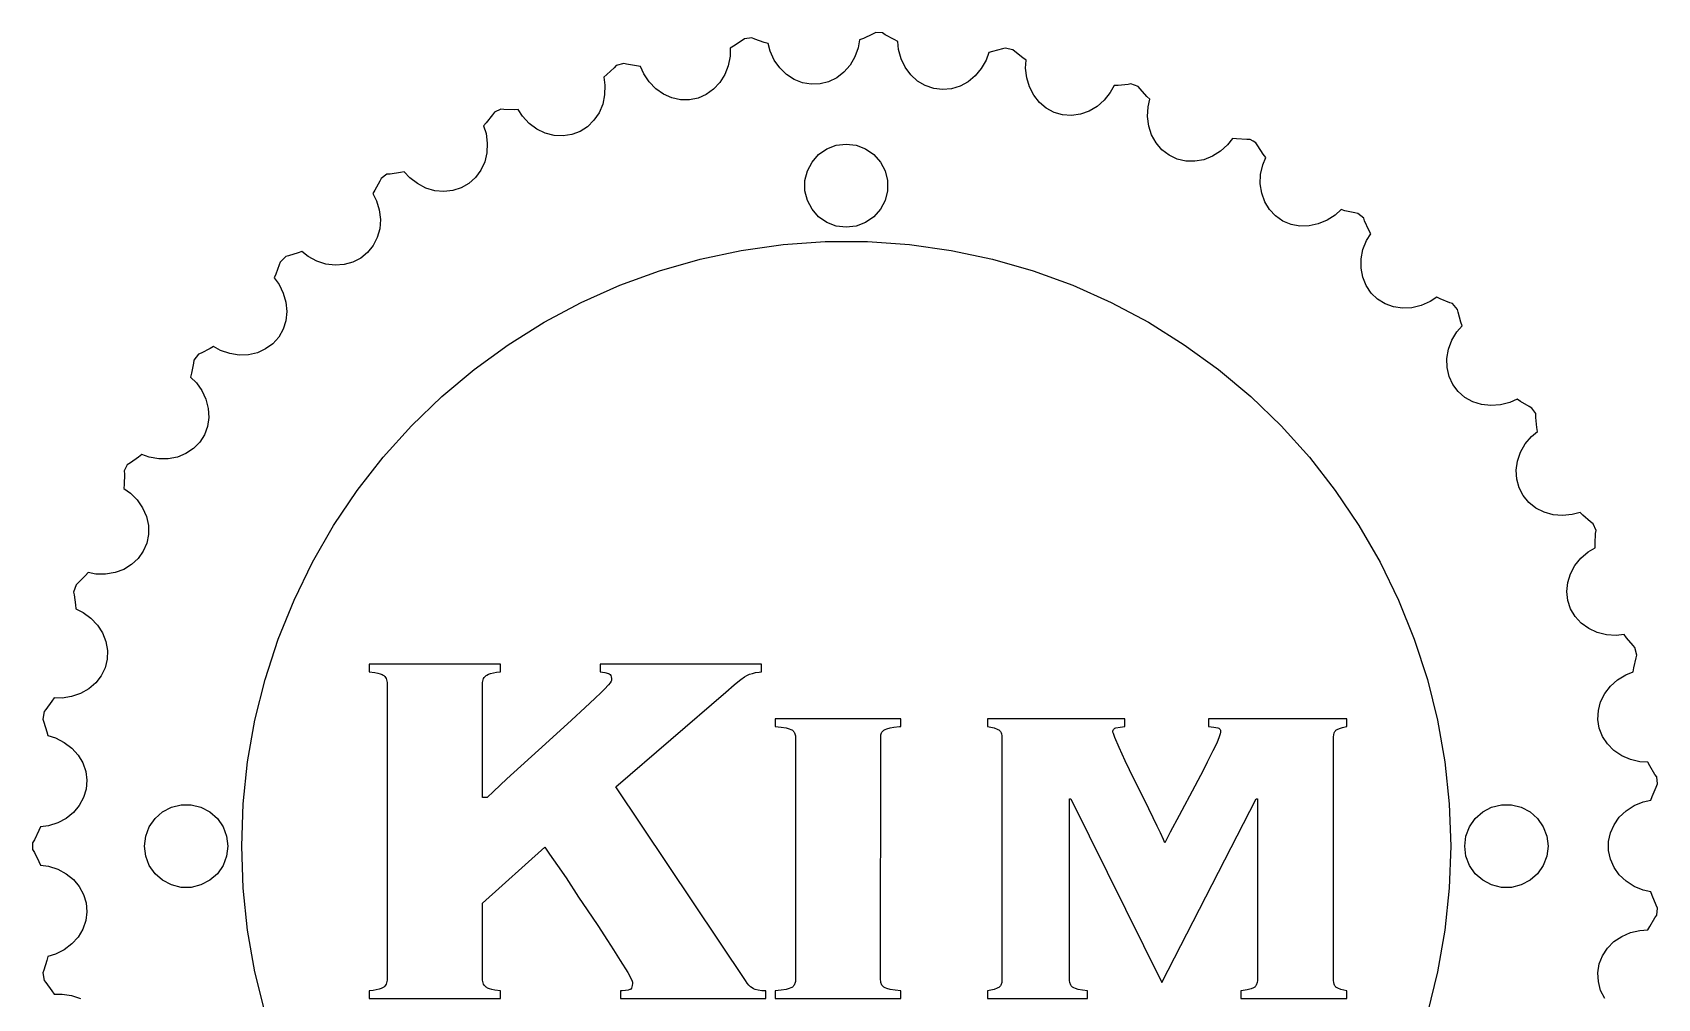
# Model space of a CAD drawing. Header units: metres. Extents: x 0 to 40, y 0 to 40.1.
# Drawn here: x 0 to 40, y 16.28 to 40.05 of the extents above; entities that cross this region are included whole.
import ezdxf

# ---------------------------------------------------------------- set-up
doc = ezdxf.new("R2010")
doc.units = ezdxf.units.M

msp = doc.modelspace()

# ---------------------------------------------------------------- linework, layer by layer
for p, q in [((20.6812, 40.0088), (20.4541, 39.9062)), ((20.7607, 40.0517), (20.6812, 40.0088)), ((20.9264, 40.0401), (20.7607, 40.0517)), ((20.9942, 39.9962), (20.9264, 40.0401)), ((17.1744, 39.6675), (17.1717, 39.4693)), ((17.2607, 39.7164), (17.1744, 39.6675)), ((17.4684, 39.8541), (17.2607, 39.7164)), ((17.5256, 39.898), (17.4684, 39.8541)), ((17.7072, 39.9236), (17.5256, 39.898)), ((17.7794, 39.8919), (17.7072, 39.9236)), ((18.014, 39.8079), (17.7794, 39.8919)), ((18.1095, 39.7811), (18.014, 39.8079)), ((18.1596, 39.5893), (18.1095, 39.7811)), ((20.3266, 39.6766), (20.2449, 39.4527)), ((20.361, 39.8718), (20.3266, 39.6766)), ((20.4541, 39.9062), (20.361, 39.8718)), ((21.2123, 39.8757), (20.9942, 39.9962)), ((21.3023, 39.8339), (21.2123, 39.8757)), ((21.3209, 39.6366), (21.3023, 39.8339)), ((21.3843, 39.4068), (21.3209, 39.6366)), ((23.8771, 39.6462), (23.6365, 39.5813)), ((23.9446, 39.6695), (23.8771, 39.6462)), ((24.1334, 39.6294), (23.9446, 39.6695)), ((24.1841, 39.5835), (24.1334, 39.6294)), ((14.3695, 39.2365), (14.3221, 39.1861)), ((14.5569, 39.2903), (14.3695, 39.2365)), ((14.623, 39.2732), (14.5569, 39.2903)), ((14.868, 39.228), (14.623, 39.2732)), ((14.9666, 39.2168), (14.868, 39.228)), ((15.0468, 39.0355), (14.9666, 39.2168)), ((17.127, 39.2352), (17.0425, 39.0164)), ((17.1717, 39.4693), (17.127, 39.2352)), ((18.259, 39.3726), (18.1596, 39.5893)), ((18.3934, 39.1804), (18.259, 39.3726)), ((20.1264, 39.2503), (19.9754, 39.0768)), ((20.2449, 39.4527), (20.1264, 39.2503)), ((21.4861, 39.1955), (21.3843, 39.4068)), ((23.4739, 39.3751), (23.3573, 39.1672)), ((23.5392, 39.5623), (23.4739, 39.3751)), ((23.6365, 39.5813), (23.5392, 39.5623)), ((24.38, 39.4296), (24.1841, 39.5835)), ((24.4621, 39.3739), (24.38, 39.4296)), ((24.4489, 39.1761), (24.4621, 39.3739)), ((14.1392, 39.0169), (14.0618, 38.9547)), ((14.0618, 38.9547), (14.091, 38.7587)), ((14.3221, 39.1861), (14.1392, 39.0169)), ((15.1797, 38.8376), (15.0468, 39.0355)), ((15.3431, 38.6695), (15.1797, 38.8376)), ((16.9213, 38.821), (16.7677, 38.6558)), ((17.0425, 39.0164), (16.9213, 38.821)), ((18.5579, 39.0197), (18.3934, 39.1804)), ((18.7465, 38.8961), (18.5579, 39.0197)), ((18.9525, 38.8143), (18.7465, 38.8961)), ((19.1684, 38.777), (18.9525, 38.8143)), ((19.5986, 38.8403), (19.3864, 38.7858)), ((19.7973, 38.9385), (19.5986, 38.8403)), ((19.9754, 39.0768), (19.7973, 38.9385)), ((21.6227, 39.0104), (21.4861, 39.1955)), ((21.7891, 38.8582), (21.6227, 39.0104)), ((21.9792, 38.7444), (21.7891, 38.8582)), ((23.031, 38.8394), (22.833, 38.7314)), ((23.2079, 38.9864), (23.031, 38.8394)), ((23.3573, 39.1672), (23.2079, 38.9864)), ((24.4746, 38.9391), (24.4489, 39.1761)), ((24.5412, 38.7142), (24.4746, 38.9391)), ((14.0844, 38.5204), (14.0361, 38.2909)), ((14.091, 38.7587), (14.0844, 38.5204)), ((15.5313, 38.5372), (15.3431, 38.6695)), ((15.7373, 38.4455), (15.5313, 38.5372)), ((15.9538, 38.3977), (15.7373, 38.4455)), ((16.3866, 38.4393), (16.1728, 38.3956)), ((16.5873, 38.5271), (16.3866, 38.4393)), ((16.7677, 38.6558), (16.5873, 38.5271)), ((19.3864, 38.7858), (19.1684, 38.777)), ((22.1864, 38.673), (21.9792, 38.7444)), ((22.4029, 38.6467), (22.1864, 38.673)), ((22.6211, 38.6664), (22.4029, 38.6467)), ((22.833, 38.7314), (22.6211, 38.6664)), ((24.6463, 38.5096), (24.5412, 38.7142)), ((24.7861, 38.3327), (24.6463, 38.5096)), ((26.532, 38.5727), (26.3836, 38.3861)), ((26.6265, 38.7469), (26.532, 38.5727)), ((26.7256, 38.7501), (26.6265, 38.7469)), ((26.9735, 38.7755), (26.7256, 38.7501)), ((27.0421, 38.7874), (26.9735, 38.7755)), ((27.2199, 38.7227), (27.0421, 38.7874)), ((27.2665, 38.6644), (27.2199, 38.7227)), ((27.4352, 38.481), (27.2665, 38.6644)), ((27.5073, 38.4129), (27.4352, 38.481)), ((27.4624, 38.2198), (27.5073, 38.4129)), ((11.3237, 38.022), (11.1702, 37.8256)), ((11.3707, 38.0917), (11.3237, 38.022)), ((11.5312, 38.1632), (11.3707, 38.0917)), ((11.6067, 38.1563), (11.5312, 38.1632)), ((11.8558, 38.1509), (11.6067, 38.1563)), ((11.9549, 38.1557), (11.8558, 38.1509)), ((12.0631, 37.9896), (11.9549, 38.1557)), ((13.9478, 38.0785), (13.8227, 37.8909)), ((14.0361, 38.2909), (13.9478, 38.0785)), ((16.1728, 38.3956), (15.9538, 38.3977)), ((24.9556, 38.1898), (24.7861, 38.3327)), ((25.1486, 38.0862), (24.9556, 38.1898)), ((25.3581, 38.0255), (25.1486, 38.0862)), ((25.5766, 38.0099), (25.3581, 38.0255)), ((25.7962, 38.0401), (25.5766, 38.0099)), ((26.0089, 38.1149), (25.7962, 38.0401)), ((26.2071, 38.2317), (26.0089, 38.1149)), ((26.3836, 38.3861), (26.2071, 38.2317)), ((27.4498, 37.9818), (27.4624, 38.2198)), ((11.1702, 37.8256), (11.1039, 37.7519)), ((11.1039, 37.7519), (11.1641, 37.563)), ((12.226, 37.8156), (12.0631, 37.9896)), ((12.4144, 37.6759), (12.226, 37.8156)), ((12.6213, 37.5754), (12.4144, 37.6759)), ((13.4812, 37.616), (13.2772, 37.5386)), ((13.6652, 37.7348), (13.4812, 37.616)), ((13.8227, 37.8909), (13.6652, 37.7348)), ((27.4795, 37.7491), (27.4498, 37.9818)), ((27.5504, 37.5303), (27.4795, 37.7491)), ((11.1641, 37.563), (11.1958, 37.3268)), ((11.1958, 37.3268), (11.185, 37.0925)), ((12.8394, 37.518), (12.6213, 37.5754)), ((13.0607, 37.5056), (12.8394, 37.518)), ((13.2772, 37.5386), (13.0607, 37.5056)), ((19.5566, 37.1905), (19.7876, 37.2782)), ((19.7876, 37.2782), (20.0329, 37.3079)), ((20.0329, 37.3079), (20.2782, 37.2782)), ((20.2782, 37.2782), (20.5093, 37.1905)), ((27.66, 37.3333), (27.5504, 37.5303)), ((27.8044, 37.1651), (27.66, 37.3333)), ((29.4218, 37.2901), (29.2454, 37.1297)), ((29.543, 37.4469), (29.4218, 37.2901)), ((29.6414, 37.4342), (29.543, 37.4469)), ((29.8902, 37.4195), (29.6414, 37.4342)), ((29.9771, 37.4204), (29.8902, 37.4195)), ((30.0494, 37.382), (29.9771, 37.4204)), ((30.1188, 37.3386), (30.0494, 37.382)), ((30.1615, 37.2628), (30.1188, 37.3386)), ((30.2986, 37.0547), (30.1615, 37.2628)), ((11.1319, 36.8687), (11.0385, 36.6634)), ((11.185, 37.0925), (11.1319, 36.8687)), ((19.0745, 36.6464), (19.1894, 36.8652)), ((19.1894, 36.8652), (19.3532, 37.0502)), ((19.3532, 37.0502), (19.5566, 37.1905)), ((20.5093, 37.1905), (20.7126, 37.0502)), ((20.7126, 37.0502), (20.8765, 36.8652)), ((20.8765, 36.8652), (20.9913, 36.6464)), ((27.9783, 37.0318), (27.8044, 37.1651)), ((28.1753, 36.9383), (27.9783, 37.0318)), ((28.3885, 36.8879), (28.1753, 36.9383)), ((28.6101, 36.8824), (28.3885, 36.8879)), ((28.8321, 36.9222), (28.6101, 36.8824)), ((29.0465, 37.0056), (28.8321, 36.9222)), ((29.2454, 37.1297), (29.0465, 37.0056)), ((30.2836, 36.7925), (30.3588, 36.9759)), ((30.3588, 36.9759), (30.2986, 37.0547)), ((8.58253, 36.4607), (8.5508, 36.3919)), ((8.72473, 36.564), (8.58253, 36.4607)), ((8.80862, 36.5699), (8.72473, 36.564)), ((9.05539, 36.6046), (8.80862, 36.5699)), ((9.15242, 36.6252), (9.05539, 36.6046)), ((9.28586, 36.4786), (9.15242, 36.6252)), ((9.47459, 36.333), (9.28586, 36.4786)), ((10.9081, 36.4842), (10.7455, 36.3373)), ((11.0385, 36.6634), (10.9081, 36.4842)), ((19.0154, 36.4065), (19.0745, 36.6464)), ((19.0154, 36.1594), (19.0154, 36.4065)), ((20.9913, 36.6464), (21.0505, 36.4065)), ((21.0505, 36.4065), (21.0505, 36.1594)), ((30.2249, 36.3252), (30.233, 36.5596)), ((30.233, 36.5596), (30.2836, 36.7925)), ((8.43086, 36.1735), (8.37718, 36.0901)), ((8.37718, 36.0901), (8.4669, 35.9133)), ((8.5508, 36.3919), (8.43086, 36.1735)), ((9.68291, 36.2253), (9.47459, 36.333)), ((9.90327, 36.1594), (9.68291, 36.2253)), ((10.1277, 36.1376), (9.90327, 36.1594)), ((10.3482, 36.1609), (10.1277, 36.1376)), ((10.5566, 36.2283), (10.3482, 36.1609)), ((10.7455, 36.3373), (10.5566, 36.2283)), ((19.0745, 35.9195), (19.0154, 36.1594)), ((21.0505, 36.1594), (20.9913, 35.9195)), ((30.2598, 36.0979), (30.2249, 36.3252)), ((30.3364, 35.8858), (30.2598, 36.0979)), ((8.4669, 35.9133), (8.53615, 35.6852)), ((8.53615, 35.6852), (8.563, 35.4523)), ((19.1894, 35.7007), (19.0745, 35.9195)), ((19.3532, 35.5157), (19.1894, 35.7007)), ((20.8765, 35.7007), (20.7126, 35.5157)), ((20.9913, 35.9195), (20.8765, 35.7007)), ((30.4519, 35.6966), (30.3364, 35.8858)), ((30.6022, 35.5371), (30.4519, 35.6966)), ((32.2133, 35.6959), (32.0685, 35.5605)), ((32.3083, 35.6675), (32.2133, 35.6959)), ((32.5515, 35.6131), (32.3083, 35.6675)), ((32.6253, 35.6019), (32.5515, 35.6131)), ((8.54649, 35.2229), (8.48721, 35.0053)), ((8.563, 35.4523), (8.54649, 35.2229)), ((19.5566, 35.3754), (19.3532, 35.5157)), ((19.7876, 35.2877), (19.5566, 35.3754)), ((20.0329, 35.2579), (19.7876, 35.2877)), ((20.2782, 35.2877), (20.0329, 35.2579)), ((20.5093, 35.3754), (20.2782, 35.2877)), ((20.7126, 35.5157), (20.5093, 35.3754)), ((30.7817, 35.4132), (30.6022, 35.5371)), ((30.9841, 35.3293), (30.7817, 35.4132)), ((31.2019, 35.2884), (30.9841, 35.3293)), ((31.4274, 35.292), (31.2019, 35.2884)), ((31.6523, 35.3399), (31.4274, 35.292)), ((31.8687, 35.4306), (31.6523, 35.3399)), ((32.0685, 35.5605), (31.8687, 35.4306)), ((32.7702, 35.4803), (32.6253, 35.6019)), ((32.7942, 35.415), (32.7702, 35.4803)), ((32.8962, 35.1876), (32.7942, 35.415)), ((8.38731, 34.8074), (8.2504, 34.6364)), ((8.48721, 35.0053), (8.38731, 34.8074)), ((17.4488, 34.6881), (18.4774, 34.8327)), ((18.4774, 34.8327), (19.5136, 34.9051)), ((19.5136, 34.9051), (20.5523, 34.9051)), ((20.5523, 34.9051), (21.5885, 34.8327)), ((21.5885, 34.8327), (22.617, 34.6881)), ((32.7519, 34.7094), (32.8393, 34.9312)), ((32.8393, 34.9312), (32.943, 35.1001)), ((32.943, 35.1001), (32.8962, 35.1876)), ((6.0936, 34.404), (6.07532, 34.3382)), ((6.23383, 34.5394), (6.0936, 34.404)), ((6.30127, 34.5553), (6.23383, 34.5394)), ((6.53926, 34.6291), (6.30127, 34.5553)), ((6.63173, 34.665), (6.53926, 34.6291)), ((6.78696, 34.5417), (6.63173, 34.665)), ((6.9966, 34.4282), (6.78696, 34.5417)), ((7.2195, 34.3553), (6.9966, 34.4282)), ((8.08142, 34.4984), (7.88647, 34.3985)), ((8.2504, 34.6364), (8.08142, 34.4984)), ((15.4344, 34.1859), (16.4328, 34.4722)), ((16.4328, 34.4722), (17.4488, 34.6881)), ((22.617, 34.6881), (23.633, 34.4722)), ((23.633, 34.4722), (24.6315, 34.1859)), ((32.7044, 34.2493), (32.7064, 34.4793)), ((32.7064, 34.4793), (32.7519, 34.7094)), ((5.99199, 34.1034), (5.95236, 34.0125)), ((5.95236, 34.0125), (6.06927, 33.8524)), ((6.07532, 34.3382), (5.99199, 34.1034)), ((7.44759, 34.3256), (7.2195, 34.3553)), ((7.67262, 34.3402), (7.44759, 34.3256)), ((7.88647, 34.3985), (7.67262, 34.3402)), ((14.4583, 33.8306), (15.4344, 34.1859)), ((24.6315, 34.1859), (25.6075, 33.8306)), ((32.746, 34.0277), (32.7044, 34.2493)), ((32.8296, 33.8224), (32.746, 34.0277)), ((6.06927, 33.8524), (6.17422, 33.6383)), ((6.17422, 33.6383), (6.2381, 33.4127)), ((13.5094, 33.4081), (14.4583, 33.8306)), ((25.6075, 33.8306), (26.5564, 33.4081)), ((32.9523, 33.6409), (32.8296, 33.8224)), ((33.1097, 33.4898), (32.9523, 33.6409)), ((6.2381, 33.4127), (6.25861, 33.1836)), ((12.5923, 32.9205), (13.5094, 33.4081)), ((26.5564, 33.4081), (27.4736, 32.9205)), ((33.296, 33.3745), (33.1097, 33.4898)), ((33.5044, 33.2992), (33.296, 33.3745)), ((33.7276, 33.2666), (33.5044, 33.2992)), ((33.9573, 33.2778), (33.7276, 33.2666)), ((34.1853, 33.3326), (33.9573, 33.2778)), ((34.4034, 33.4288), (34.1853, 33.3326)), ((34.5681, 33.5392), (34.4034, 33.4288)), ((34.6573, 33.4959), (34.5681, 33.5392)), ((34.8886, 33.4032), (34.6573, 33.4959)), ((34.9537, 33.3823), (34.8886, 33.4032)), ((35.0829, 33.2388), (34.9537, 33.3823)), ((35.0964, 33.1687), (35.0829, 33.2388)), ((6.235, 32.9593), (6.16814, 32.748)), ((6.25861, 33.1836), (6.235, 32.9593)), ((11.7114, 32.3701), (12.5923, 32.9205)), ((27.4736, 32.9205), (28.3544, 32.3701)), ((35.0633, 32.684), (35.1927, 32.8341)), ((35.1606, 32.9279), (35.0964, 33.1687)), ((35.1927, 32.8341), (35.1606, 32.9279)), ((6.06042, 32.5572), (5.91576, 32.3939)), ((6.16814, 32.748), (6.06042, 32.5572)), ((34.8596, 32.2593), (34.9415, 32.479)), ((34.9415, 32.479), (35.0633, 32.684)), ((4.08293, 32.1369), (3.97, 31.9924)), ((4.14955, 32.1645), (4.08293, 32.1369)), ((4.37262, 32.2755), (4.14955, 32.1645)), ((4.45813, 32.3258), (4.37262, 32.2755)), ((4.63112, 32.229), (4.45813, 32.3258)), ((4.85625, 32.1507), (4.63112, 32.229)), ((5.08795, 32.1144), (4.85625, 32.1507)), ((5.31786, 32.1217), (5.08795, 32.1144)), ((5.53764, 32.1722), (5.31786, 32.1217)), ((5.73938, 32.264), (5.53764, 32.1722)), ((5.91576, 32.3939), (5.73938, 32.264)), ((10.8711, 31.7595), (11.7114, 32.3701)), ((28.3544, 32.3701), (29.1947, 31.7595)), ((34.8208, 32.0326), (34.8596, 32.2593)), ((34.8263, 31.8071), (34.8208, 32.0326)), ((3.91675, 31.6689), (3.89224, 31.5727)), ((3.96133, 31.914), (3.91675, 31.6689)), ((3.97, 31.9924), (3.96133, 31.914)), ((10.0754, 31.0919), (10.8711, 31.7595)), ((29.1947, 31.7595), (29.9904, 31.0919)), ((34.8759, 31.5911), (34.8263, 31.8071)), ((3.89224, 31.5727), (4.03331, 31.4335)), ((4.03331, 31.4335), (4.17123, 31.2391)), ((4.17123, 31.2391), (4.27048, 31.0266)), ((34.9679, 31.3923), (34.8759, 31.5911)), ((35.099, 31.2179), (34.9679, 31.3923)), ((35.2643, 31.0742), (35.099, 31.2179)), ((4.27048, 31.0266), (4.32747, 30.8037)), ((4.32747, 30.8037), (4.34015, 30.5786)), ((9.32826, 30.3703), (10.0754, 31.0919)), ((29.9904, 31.0919), (30.7376, 30.3703)), ((35.458, 30.9664), (35.2643, 31.0742)), ((35.673, 30.8984), (35.458, 30.9664)), ((35.9016, 30.8727), (35.673, 30.8984)), ((36.1355, 30.8901), (35.9016, 30.8727)), ((36.3662, 30.9501), (36.1355, 30.8901)), ((36.5464, 31.0327), (36.3662, 30.9501)), ((36.6276, 30.9757), (36.5464, 31.0327)), ((36.841, 30.847), (36.6276, 30.9757)), ((36.9129, 30.8103), (36.841, 30.847)), ((37.0058, 30.6726), (36.9129, 30.8103)), ((4.34015, 30.5786), (4.30804, 30.3593)), ((37.0085, 30.5823), (37.0058, 30.6726)), ((37.0332, 30.3343), (37.0085, 30.5823)), ((4.23233, 30.1537), (4.11574, 29.9693)), ((4.30804, 30.3593), (4.23233, 30.1537)), ((8.63324, 29.5984), (9.32826, 30.3703)), ((30.7376, 30.3703), (31.4326, 29.5984)), ((36.7449, 29.9264), (36.898, 30.1091)), ((36.898, 30.1091), (37.0499, 30.2365)), ((37.0499, 30.2365), (37.0332, 30.3343)), ((2.61157, 29.6049), (2.40919, 29.4595)), ((2.6879, 29.6682), (2.61157, 29.6049)), ((2.87418, 29.6005), (2.6879, 29.6682)), ((3.56924, 29.6047), (3.34348, 29.5606)), ((3.77809, 29.6898), (3.56924, 29.6047)), ((3.96246, 29.8128), (3.77809, 29.6898)), ((4.11574, 29.9693), (3.96246, 29.8128)), ((36.5542, 29.505), (36.6289, 29.7226)), ((36.6289, 29.7226), (36.7449, 29.9264)), ((2.33231, 29.412), (2.25949, 29.2627)), ((2.25949, 29.2627), (2.2636, 29.1821)), ((2.40919, 29.4595), (2.33231, 29.412)), ((3.10896, 29.5592), (2.87418, 29.6005)), ((3.34348, 29.5606), (3.10896, 29.5592)), ((7.99374, 28.7799), (8.63324, 29.5984)), ((31.4326, 29.5984), (32.0721, 28.7799)), ((36.5234, 29.2816), (36.5542, 29.505)), ((36.5378, 29.0604), (36.5234, 29.2816)), ((2.25891, 28.933), (2.25014, 28.8342)), ((2.25014, 28.8342), (2.41173, 28.7193)), ((2.2636, 29.1821), (2.25891, 28.933)), ((36.5967, 28.8495), (36.5378, 29.0604)), ((36.6981, 28.6563), (36.5967, 28.8495)), ((2.41173, 28.7193), (2.57906, 28.5495)), ((2.57906, 28.5495), (2.71109, 28.3557)), ((7.41292, 27.9188), (7.99374, 28.7799)), ((32.0721, 28.7799), (32.653, 27.9188)), ((36.8382, 28.4879), (36.6981, 28.6563)), ((37.0121, 28.3505), (36.8382, 28.4879)), ((2.71109, 28.3557), (2.8031, 28.1449)), ((2.8031, 28.1449), (2.85172, 27.9247)), ((37.2135, 28.2489), (37.0121, 28.3505)), ((37.4349, 28.1868), (37.2135, 28.2489)), ((37.6686, 28.1665), (37.4349, 28.1868)), ((37.9059, 28.1887), (37.6686, 28.1665)), ((38.097, 28.2413), (37.9059, 28.1887)), ((38.168, 28.172), (38.097, 28.2413)), ((38.358, 28.0108), (38.168, 28.172)), ((38.4216, 27.9641), (38.358, 28.0108)), ((2.85522, 27.7031), (2.81346, 27.488)), ((2.85172, 27.9247), (2.85522, 27.7031)), ((6.89357, 27.0193), (7.41292, 27.9188)), ((32.653, 27.9188), (33.1723, 27.0193)), ((38.4903, 27.794), (38.4216, 27.9641)), ((38.4655, 27.4739), (38.4809, 27.7226)), ((38.4809, 27.7226), (38.4903, 27.794)), ((2.72795, 27.2873), (2.60178, 27.1082)), ((2.81346, 27.488), (2.72795, 27.2873)), ((38.1155, 27.1175), (38.296, 27.2733)), ((38.296, 27.2733), (38.4663, 27.3747)), ((38.4663, 27.3747), (38.4655, 27.4739)), ((2.24702, 26.8398), (2.03125, 26.7601)), ((2.43951, 26.9572), (2.24702, 26.8398)), ((2.60178, 27.1082), (2.43951, 26.9572)), ((6.43823, 26.0857), (6.89357, 27.0193)), ((33.1723, 27.0193), (33.6276, 26.0857)), ((37.8596, 26.7322), (37.9683, 26.9349)), ((37.9683, 26.9349), (38.1155, 27.1175)), ((1.07133, 26.4636), (1.01169, 26.28)), ((1.12529, 26.5104), (1.07133, 26.4636)), ((1.30173, 26.6863), (1.12529, 26.5104)), ((1.3669, 26.7611), (1.30173, 26.6863)), ((1.56163, 26.7241), (1.3669, 26.7611)), ((1.8, 26.7211), (1.56163, 26.7241)), ((2.03125, 26.7601), (1.8, 26.7211)), ((37.7721, 26.296), (37.7935, 26.5166)), ((37.7935, 26.5166), (37.8596, 26.7322)), ((1.01169, 26.28), (1.02608, 26.2132)), ((1.02608, 26.2132), (1.06142, 25.9666)), ((6.04913, 25.1226), (6.43823, 26.0857)), ((33.6276, 26.0857), (34.0167, 25.1226)), ((37.7965, 26.0783), (37.7721, 26.296)), ((37.8655, 25.8713), (37.7965, 26.0783)), ((1.06142, 25.9666), (1.0686, 25.8676)), ((1.0686, 25.8676), (1.24652, 25.7802)), ((1.24652, 25.7802), (1.43892, 25.6395)), ((1.43892, 25.6395), (1.60034, 25.4693)), ((37.9769, 25.6827), (37.8655, 25.8713)), ((38.1265, 25.5191), (37.9769, 25.6827)), ((1.60034, 25.4693), (1.72496, 25.276)), ((1.72496, 25.276), (1.80829, 25.0665)), ((38.3089, 25.3865), (38.1265, 25.5191)), ((38.5176, 25.2897), (38.3089, 25.3865)), ((38.7449, 25.2322), (38.5176, 25.2897)), ((38.9828, 25.2161), (38.7449, 25.2322)), ((39.1798, 25.2373), (38.9828, 25.2161)), ((39.2388, 25.1575), (39.1798, 25.2373)), ((1.80829, 25.0665), (1.84729, 24.8483)), ((1.84729, 24.8483), (1.84056, 24.6293)), ((5.72816, 24.1348), (6.04913, 25.1226)), ((34.0167, 25.1226), (34.3377, 24.1348)), ((39.4005, 24.9679), (39.2388, 25.1575)), ((39.4483, 24.9192), (39.4005, 24.9679)), ((39.4955, 24.7301), (39.4483, 24.9192)), ((1.78836, 24.4175), (1.69255, 24.2205)), ((1.84056, 24.6293), (1.78836, 24.4175)), ((11.5187, 24.5069), (8.29118, 24.5069)), ((8.29118, 24.5069), (8.29118, 24.3194)), ((11.5187, 24.3192), (11.5187, 24.5069)), ((17.9434, 24.5069), (13.9727, 24.5069)), ((13.9727, 24.5069), (13.9727, 24.3192)), ((17.9434, 24.3194), (17.9434, 24.5069)), ((39.4053, 24.3227), (39.4204, 24.4207)), ((39.4204, 24.4207), (39.4755, 24.6638)), ((39.4755, 24.6638), (39.4955, 24.7301)), ((1.55661, 24.0454), (1.38545, 23.8986)), ((1.69255, 24.2205), (1.55661, 24.0454)), ((5.47688, 23.1269), (5.72816, 24.1348)), ((8.29118, 24.3194), (8.42551, 24.3013)), ((8.42551, 24.3013), (8.49931, 24.2865)), ((8.49931, 24.2865), (8.56053, 24.2695)), ((8.56053, 24.2695), (8.60913, 24.2504)), ((8.60913, 24.2504), (8.62872, 24.24)), ((8.62872, 24.24), (8.64516, 24.2291)), ((8.64516, 24.2291), (8.66969, 24.2057)), ((8.66969, 24.2057), (8.68927, 24.1801)), ((8.68927, 24.1801), (8.70494, 24.1523)), ((8.70494, 24.1523), (8.71669, 24.1224)), ((8.71669, 24.1224), (8.72453, 24.0902)), ((8.72453, 24.0902), (8.72844, 24.0559)), ((8.72844, 24.0559), (8.72844, 16.7339)), ((11.0809, 21.2242), (11.0814, 24.0559)), ((11.0814, 24.0559), (11.0853, 24.0902)), ((11.0853, 24.0902), (11.0931, 24.1224)), ((11.0931, 24.1224), (11.1048, 24.1523)), ((11.1048, 24.1523), (11.1205, 24.1801)), ((11.1205, 24.1801), (11.14, 24.2057)), ((11.14, 24.2057), (11.1645, 24.2291)), ((11.1645, 24.2291), (11.181, 24.24)), ((11.181, 24.24), (11.2233, 24.2602)), ((11.2233, 24.2602), (11.2783, 24.2782)), ((11.2783, 24.2782), (11.3459, 24.294)), ((11.3459, 24.294), (11.426, 24.3077)), ((11.426, 24.3077), (11.5187, 24.3192)), ((13.9727, 24.3192), (14.0861, 24.3017)), ((14.0861, 24.3017), (14.1759, 24.2802)), ((14.1759, 24.2802), (14.1998, 24.2691)), ((14.2203, 24.0492), (14.1779, 23.9968)), ((14.1998, 24.2691), (14.2194, 24.2515)), ((14.2194, 24.2515), (14.2346, 24.2274)), ((14.2457, 24.089), (14.2203, 24.0492)), ((14.2346, 24.2274), (14.2455, 24.1969)), ((14.2455, 24.1969), (14.252, 24.1598)), ((14.2521, 24.1042), (14.2457, 24.089)), ((14.252, 24.1598), (14.2542, 24.1162)), ((14.2542, 24.1162), (14.2521, 24.1042)), ((17.2753, 24.0002), (17.3601, 24.0715)), ((17.3601, 24.0715), (17.4387, 24.1342)), ((17.4387, 24.1342), (17.5268, 24.1985)), ((17.5268, 24.1985), (17.5876, 24.2333)), ((17.5876, 24.2333), (17.6518, 24.2611)), ((17.6518, 24.2611), (17.7206, 24.2824)), ((17.7206, 24.2824), (17.8006, 24.2998)), ((17.8006, 24.2998), (17.8928, 24.3138)), ((17.8928, 24.3138), (17.9434, 24.3194)), ((34.3377, 24.1348), (34.589, 23.1269)), ((38.8432, 23.9685), (39.0178, 24.1251)), ((39.0178, 24.1251), (39.2209, 24.2499)), ((39.2209, 24.2499), (39.4053, 24.3227)), ((0.529343, 23.6797), (0.477005, 23.5955)), ((0.727493, 23.6745), (0.529343, 23.6797)), ((0.963272, 23.7097), (0.727493, 23.6745)), ((1.18526, 23.7853), (0.963272, 23.7097)), ((1.38545, 23.8986), (1.18526, 23.7853)), ((13.8435, 23.6644), (13.6073, 23.4439)), ((13.9979, 23.8108), (13.8435, 23.6644)), ((14.0826, 23.8947), (13.9979, 23.8108)), ((14.1779, 23.9968), (14.0826, 23.8947)), ((14.3637, 21.4894), (17.0679, 23.8189)), ((17.0679, 23.8189), (17.2753, 24.0002)), ((38.6035, 23.5837), (38.7034, 23.7858)), ((38.7034, 23.7858), (38.8432, 23.9685)), ((0.286484, 23.34), (0.253632, 23.1537)), ((0.331085, 23.3935), (0.286484, 23.34)), ((0.477005, 23.5955), (0.331085, 23.3935)), ((13.6073, 23.4439), (13.2657, 23.1291)), ((38.5362, 23.1505), (38.5471, 23.3693)), ((38.5471, 23.3693), (38.6035, 23.5837)), ((0.253632, 23.1537), (0.280823, 23.0843)), ((0.280823, 23.0843), (0.355286, 22.8465)), ((0.355286, 22.8465), (0.37825, 22.75)), ((5.29651, 22.104), (5.47688, 23.1269)), ((13.2657, 23.1291), (12.7164, 22.6291)), ((21.3791, 23.1629), (18.2828, 23.1629)), ((18.2828, 23.1629), (18.2828, 22.9752)), ((18.2828, 22.9752), (18.4278, 22.9613)), ((18.4278, 22.9613), (18.5503, 22.9405)), ((18.5503, 22.9405), (18.6272, 22.9203)), ((18.6272, 22.9203), (18.6713, 22.904)), ((18.6713, 22.904), (18.6907, 22.8936)), ((18.6907, 22.8936), (18.7083, 22.8815)), ((18.7083, 22.8815), (18.724, 22.8676)), ((18.724, 22.8676), (18.7378, 22.852)), ((18.7378, 22.852), (18.7498, 22.8346)), ((18.7498, 22.8346), (18.76, 22.8155)), ((18.76, 22.8155), (18.7683, 22.7947)), ((20.8938, 22.7947), (20.9021, 22.8155)), ((20.9021, 22.8155), (20.9122, 22.8346)), ((20.9122, 22.8346), (20.9242, 22.852)), ((20.9242, 22.852), (20.9381, 22.8676)), ((20.9381, 22.8676), (20.9537, 22.8815)), ((20.9537, 22.8815), (20.9713, 22.8936)), ((20.9713, 22.8936), (20.9906, 22.904)), ((20.9906, 22.904), (21.0347, 22.9203)), ((21.0347, 22.9203), (21.1117, 22.9405)), ((21.1117, 22.9405), (21.2014, 22.9568)), ((21.2014, 22.9568), (21.3407, 22.9724)), ((21.3407, 22.9724), (21.3791, 22.9752)), ((21.3791, 22.9752), (21.3791, 23.1629)), ((26.8931, 23.1629), (23.5068, 23.1629)), ((23.5068, 23.1629), (23.5068, 22.9752)), ((23.5068, 22.9752), (23.5893, 22.9613)), ((23.5893, 22.9613), (23.67, 22.9405)), ((23.67, 22.9405), (23.7491, 22.9127)), ((23.7491, 22.9127), (23.7678, 22.904)), ((23.7678, 22.904), (23.7849, 22.8936)), ((23.7849, 22.8936), (23.8004, 22.8815)), ((23.8004, 22.8815), (23.8142, 22.8676)), ((23.8142, 22.8676), (23.8264, 22.852)), ((23.8264, 22.852), (23.837, 22.8346)), ((23.837, 22.8346), (23.846, 22.8155)), ((23.846, 22.8155), (23.8533, 22.7947)), ((26.5972, 22.8628), (26.6019, 22.8854)), ((26.5978, 22.8375), (26.5972, 22.8628)), ((26.6078, 22.7984), (26.5978, 22.8375)), ((26.6019, 22.8854), (26.6115, 22.9045)), ((26.6115, 22.9045), (26.6257, 22.9201)), ((26.6257, 22.9201), (26.6448, 22.9323)), ((26.6448, 22.9323), (26.6686, 22.9409)), ((26.6686, 22.9409), (26.778, 22.9596)), ((26.778, 22.9596), (26.8931, 22.9752)), ((26.8931, 22.9752), (26.8931, 23.1629)), ((32.3546, 23.1629), (28.9526, 23.1629)), ((28.9526, 23.1629), (28.9526, 22.9752)), ((28.9526, 22.9752), (29.085, 22.957)), ((29.085, 22.957), (29.177, 22.9409)), ((29.177, 22.9409), (29.2008, 22.9323)), ((29.2008, 22.9323), (29.2199, 22.9201)), ((29.2199, 22.9201), (29.2342, 22.9045)), ((29.2342, 22.9045), (29.2437, 22.8854)), ((29.2481, 22.8356), (29.2403, 22.7974)), ((29.2437, 22.8854), (29.2485, 22.8628)), ((29.2485, 22.8628), (29.2481, 22.8356)), ((32.0331, 22.7721), (32.0453, 22.8155)), ((32.0453, 22.8155), (32.0536, 22.8346)), ((32.0536, 22.8346), (32.0635, 22.852)), ((32.0635, 22.852), (32.0749, 22.8676)), ((32.0749, 22.8676), (32.0878, 22.8815)), ((32.0878, 22.8815), (32.1022, 22.8936)), ((32.1022, 22.8936), (32.1181, 22.904)), ((32.1181, 22.904), (32.1721, 22.9275)), ((32.1721, 22.9275), (32.2451, 22.9518)), ((32.2451, 22.9518), (32.3181, 22.9691)), ((32.3181, 22.9691), (32.3546, 22.9752)), ((32.3546, 22.9752), (32.3546, 23.1629)), ((34.589, 23.1269), (34.7694, 22.104)), ((38.5712, 22.9352), (38.5362, 23.1505)), ((38.6508, 22.7311), (38.5712, 22.9352)), ((0.37825, 22.75), (0.567871, 22.6922)), ((0.567871, 22.6922), (0.78035, 22.5842)), ((0.78035, 22.5842), (0.96698, 22.4421)), ((0.96698, 22.4421), (1.121, 22.2713)), ((12.7164, 22.6291), (12.0206, 22.0013)), ((18.7683, 22.7947), (18.7747, 22.7721)), ((18.7747, 22.7721), (18.7794, 22.7478)), ((18.7794, 22.7478), (18.7831, 22.6939)), ((18.7831, 22.6939), (18.7821, 16.7241)), ((20.8791, 16.7519), (20.88, 22.7217)), ((20.88, 22.7217), (20.8828, 22.7478)), ((20.8828, 22.7478), (20.8874, 22.7721)), ((20.8874, 22.7721), (20.8938, 22.7947)), ((23.8533, 22.7947), (23.8631, 22.7478)), ((23.8631, 22.7478), (23.8663, 22.6939)), ((23.8663, 22.6939), (23.8655, 16.7241)), ((26.6414, 22.7056), (26.6078, 22.7984)), ((26.7474, 22.4596), (26.6414, 22.7056)), ((26.9018, 22.1275), (26.7474, 22.4596)), ((29.1515, 22.5679), (29.0599, 22.3731)), ((29.2139, 22.7172), (29.1515, 22.5679)), ((29.2403, 22.7974), (29.2139, 22.7172)), ((32.0271, 22.7217), (32.0331, 22.7721)), ((32.0271, 16.7241), (32.0271, 22.7217)), ((38.7722, 22.5457), (38.6508, 22.7311)), ((38.931, 22.3855), (38.7722, 22.5457)), ((1.121, 22.2713), (1.23685, 22.0778)), ((1.23685, 22.0778), (1.31035, 21.8687)), ((5.18794, 21.071), (5.29651, 22.104)), ((27.1131, 21.6909), (26.9018, 22.1275)), ((28.9209, 22.0938), (28.8259, 21.9093)), ((29.0599, 22.3731), (28.9209, 22.0938)), ((34.7694, 22.104), (34.8779, 21.071)), ((39.1214, 22.2565), (38.931, 22.3855)), ((39.3366, 22.1633), (39.1214, 22.2565)), ((39.5688, 22.1092), (39.3366, 22.1633)), ((39.7667, 22.0985), (39.5688, 22.1092)), ((39.8121, 22.0103), (39.7667, 22.0985)), ((39.9413, 21.7973), (39.8121, 22.0103)), ((1.31035, 21.8687), (1.33884, 21.6515)), ((1.33884, 21.6515), (1.32129, 21.4341)), ((11.6767, 21.6852), (11.3485, 21.3761)), ((12.0206, 22.0013), (11.6767, 21.6852)), ((27.3791, 21.1553), (27.1131, 21.6909)), ((28.8259, 21.9093), (28.6137, 21.5081)), ((39.985, 21.7354), (39.9413, 21.7973)), ((40.0034, 21.5606), (39.985, 21.7354)), ((1.25833, 21.2242), (1.15224, 21.0296)), ((1.32129, 21.4341), (1.25833, 21.2242)), ((11.1902, 21.2242), (11.0809, 21.2242)), ((11.3485, 21.3761), (11.1902, 21.2242)), ((17.5524, 16.7207), (14.3637, 21.4894)), ((28.6137, 21.5081), (28.226, 20.7881)), ((39.8425, 21.1596), (39.8732, 21.254)), ((39.8732, 21.254), (39.9665, 21.485)), ((39.9665, 21.485), (40.0034, 21.5606)), ((1.00684, 20.8572), (0.827408, 20.7133)), ((1.15224, 21.0296), (1.00684, 20.8572)), ((3.01572, 20.7126), (3.20067, 20.8765)), ((3.20067, 20.8765), (3.41946, 20.9913)), ((3.41946, 20.9913), (3.65938, 21.0505)), ((3.65938, 21.0505), (3.90648, 21.0505)), ((3.90648, 21.0505), (4.14641, 20.9913)), ((4.14641, 20.9913), (4.3652, 20.8765)), ((4.3652, 20.8765), (4.55016, 20.7126)), ((5.15169, 20.0329), (5.18794, 21.071)), ((25.5312, 16.7241), (25.5303, 21.1927)), ((25.5303, 21.1927), (25.5623, 21.1927)), ((25.5623, 21.1927), (27.7981, 16.6739)), ((27.6896, 20.5231), (27.3791, 21.1553)), ((27.7981, 16.6739), (30.1223, 21.1927)), ((30.1223, 21.1927), (30.1543, 21.1927)), ((30.1543, 21.1927), (30.1535, 16.7241)), ((34.8779, 21.071), (34.9142, 20.0329)), ((35.5157, 20.7126), (35.7007, 20.8765)), ((35.7007, 20.8765), (35.9195, 20.9913)), ((35.9195, 20.9913), (36.1594, 21.0505)), ((36.1594, 21.0505), (36.4065, 21.0505)), ((36.4065, 21.0505), (36.6464, 20.9913)), ((36.6464, 20.9913), (36.8652, 20.8765)), ((36.8652, 20.8765), (37.0502, 20.7126)), ((39.0637, 20.7423), (39.2309, 20.9002)), ((39.2309, 20.9002), (39.4284, 21.0267)), ((39.4284, 21.0267), (39.6489, 21.1173)), ((39.6489, 21.1173), (39.8425, 21.1596)), ((0.158783, 20.4124), (0.04715, 20.1896)), ((0.19693, 20.5039), (0.158783, 20.4124)), ((0.393356, 20.5305), (0.19693, 20.5039)), ((0.620422, 20.6031), (0.393356, 20.5305)), ((0.827408, 20.7133), (0.620422, 20.6031)), ((2.78772, 20.2782), (2.87534, 20.5093)), ((2.87534, 20.5093), (3.01572, 20.7126)), ((4.55016, 20.7126), (4.69052, 20.5093)), ((4.69052, 20.5093), (4.77815, 20.2782)), ((27.7684, 20.3582), (27.6896, 20.5231)), ((28.226, 20.7881), (28.007, 20.3719)), ((35.2877, 20.2782), (35.3754, 20.5093)), ((35.3754, 20.5093), (35.5157, 20.7126)), ((37.0502, 20.7126), (37.1905, 20.5093)), ((37.1905, 20.5093), (37.2782, 20.2782)), ((38.8425, 20.3562), (38.9326, 20.5587)), ((38.9326, 20.5587), (39.0637, 20.7423)), ((0.002853, 20.1147), (0, 20.0329)), ((0, 20.0329), (0.002853, 19.9511)), ((0.04715, 20.1896), (0.002853, 20.1147)), ((2.75793, 20.0329), (2.78772, 20.2782)), ((2.78772, 19.7876), (2.75793, 20.0329)), ((4.77815, 20.2782), (4.80794, 20.0329)), ((4.80794, 20.0329), (4.77815, 19.7876)), ((5.18794, 18.9949), (5.15169, 20.0329)), ((11.0809, 18.6277), (12.6127, 20.0034)), ((12.6127, 20.0034), (12.7283, 19.8353)), ((27.8429, 20.1945), (27.7684, 20.3582)), ((27.8761, 20.1139), (27.8429, 20.1945)), ((28.007, 20.3719), (27.8761, 20.1139)), ((34.9142, 20.0329), (34.8779, 18.9949)), ((35.2579, 20.0329), (35.2877, 20.2782)), ((35.2877, 19.7876), (35.2579, 20.0329)), ((37.2782, 20.2782), (37.3079, 20.0329)), ((37.3079, 20.0329), (37.2782, 19.7876)), ((38.7966, 20.142), (38.8425, 20.3562)), ((38.7966, 19.9239), (38.7966, 20.142)), ((0.002853, 19.9511), (0.04715, 19.8763)), ((0.04715, 19.8763), (0.158783, 19.6535)), ((0.158783, 19.6535), (0.19693, 19.562)), ((2.87534, 19.5566), (2.78772, 19.7876)), ((4.77815, 19.7876), (4.69052, 19.5566)), ((12.7283, 19.8353), (12.9267, 19.5526)), ((35.3754, 19.5566), (35.2877, 19.7876)), ((37.2782, 19.7876), (37.1905, 19.5566)), ((38.8425, 19.7096), (38.7966, 19.9239)), ((38.9326, 19.5071), (38.8425, 19.7096)), ((0.19693, 19.562), (0.393356, 19.5354)), ((0.393356, 19.5354), (0.620422, 19.4628)), ((0.620422, 19.4628), (0.827408, 19.3526)), ((0.827408, 19.3526), (1.00684, 19.2086)), ((1.00684, 19.2086), (1.15224, 19.0363)), ((3.01572, 19.3532), (2.87534, 19.5566)), ((3.20067, 19.1894), (3.01572, 19.3532)), ((4.55016, 19.3532), (4.3652, 19.1894)), ((4.69052, 19.5566), (4.55016, 19.3532)), ((12.9267, 19.5526), (13.1338, 19.2478)), ((13.1338, 19.2478), (13.4447, 18.7753)), ((35.5157, 19.3532), (35.3754, 19.5566)), ((35.7007, 19.1894), (35.5157, 19.3532)), ((37.0502, 19.3532), (36.8652, 19.1894)), ((37.1905, 19.5566), (37.0502, 19.3532)), ((39.0637, 19.3236), (38.9326, 19.5071)), ((39.2309, 19.1657), (39.0637, 19.3236)), ((1.15224, 19.0363), (1.25833, 18.8416)), ((1.25833, 18.8416), (1.32129, 18.6318)), ((3.41946, 19.0745), (3.20067, 19.1894)), ((3.65938, 19.0154), (3.41946, 19.0745)), ((3.90648, 19.0154), (3.65938, 19.0154)), ((4.14641, 19.0745), (3.90648, 19.0154)), ((4.3652, 19.1894), (4.14641, 19.0745)), ((5.29651, 17.9619), (5.18794, 18.9949)), ((34.8779, 18.9949), (34.7694, 17.9619)), ((35.9195, 19.0745), (35.7007, 19.1894)), ((36.1594, 19.0154), (35.9195, 19.0745)), ((36.4065, 19.0154), (36.1594, 19.0154)), ((36.6464, 19.0745), (36.4065, 19.0154)), ((36.8652, 19.1894), (36.6464, 19.0745)), ((39.4284, 19.0392), (39.2309, 19.1657)), ((39.6489, 18.9485), (39.4284, 19.0392)), ((39.8425, 18.9063), (39.6489, 18.9485)), ((39.8732, 18.8119), (39.8425, 18.9063)), ((39.9665, 18.5809), (39.8732, 18.8119)), ((1.33884, 18.4144), (1.31035, 18.1972)), ((1.32129, 18.6318), (1.33884, 18.4144)), ((11.0814, 16.7339), (11.0809, 18.6277)), ((13.4447, 18.7753), (13.6543, 18.4616)), ((13.6543, 18.4616), (13.9151, 18.0757)), ((40.0034, 18.5053), (39.9665, 18.5809)), ((39.985, 18.3305), (40.0034, 18.5053)), ((1.31035, 18.1972), (1.23685, 17.988)), ((13.9151, 18.0757), (14.1574, 17.7084)), ((39.7667, 17.9673), (39.8121, 18.0555)), ((39.8121, 18.0555), (39.9413, 18.2686)), ((39.9413, 18.2686), (39.985, 18.3305)), ((0.96698, 17.6237), (0.78035, 17.4817)), ((1.121, 17.7946), (0.96698, 17.6237)), ((1.23685, 17.988), (1.121, 17.7946)), ((5.47688, 16.9389), (5.29651, 17.9619)), ((14.1574, 17.7084), (14.3056, 17.4769)), ((34.7694, 17.9619), (34.589, 16.9389)), ((38.7722, 17.5202), (38.931, 17.6803)), ((38.931, 17.6803), (39.1214, 17.8094)), ((39.1214, 17.8094), (39.3366, 17.9026)), ((39.3366, 17.9026), (39.5688, 17.9567)), ((39.5688, 17.9567), (39.7667, 17.9673)), ((0.355286, 17.2194), (0.280823, 16.9816)), ((0.37825, 17.3159), (0.355286, 17.2194)), ((0.567871, 17.3736), (0.37825, 17.3159)), ((0.78035, 17.4817), (0.567871, 17.3736)), ((14.3056, 17.4769), (14.4691, 17.217)), ((14.4691, 17.217), (14.6517, 16.9174)), ((38.5712, 17.1307), (38.6508, 17.3348)), ((38.6508, 17.3348), (38.7722, 17.5202)), ((0.280823, 16.9816), (0.253632, 16.9121)), ((0.253632, 16.9121), (0.286484, 16.7258)), ((5.72816, 15.9311), (5.47688, 16.9389)), ((14.6517, 16.9174), (14.7347, 16.7676)), ((34.589, 16.9389), (34.3377, 15.9311)), ((38.5362, 16.9154), (38.5712, 17.1307)), ((38.5471, 16.6966), (38.5362, 16.9154)), ((0.286484, 16.7258), (0.331085, 16.6724)), ((0.331085, 16.6724), (0.477005, 16.4704)), ((0.477005, 16.4704), (0.529343, 16.3861)), ((8.38388, 16.482), (8.29118, 16.4704)), ((8.29118, 16.4704), (8.29118, 16.2829)), ((8.46399, 16.4957), (8.38388, 16.482)), ((8.53149, 16.5116), (8.46399, 16.4957)), ((8.58641, 16.5296), (8.53149, 16.5116)), ((8.62872, 16.5498), (8.58641, 16.5296)), ((8.64516, 16.5607), (8.62872, 16.5498)), ((8.66969, 16.5842), (8.64516, 16.5607)), ((8.68927, 16.6098), (8.66969, 16.5842)), ((8.70494, 16.6375), (8.68927, 16.6098)), ((8.71669, 16.6675), (8.70494, 16.6375)), ((8.72453, 16.6996), (8.71669, 16.6675)), ((8.72844, 16.7339), (8.72453, 16.6996)), ((11.0853, 16.6996), (11.0814, 16.7339)), ((11.0931, 16.6674), (11.0853, 16.6996)), ((11.1048, 16.6375), (11.0931, 16.6674)), ((11.1205, 16.6096), (11.1048, 16.6375)), ((11.14, 16.584), (11.1205, 16.6096)), ((11.1645, 16.5605), (11.14, 16.584)), ((11.181, 16.5496), (11.1645, 16.5605)), ((11.2006, 16.5392), (11.181, 16.5496)), ((11.2493, 16.5202), (11.2006, 16.5392)), ((11.3105, 16.5033), (11.2493, 16.5202)), ((11.3843, 16.4885), (11.3105, 16.5033)), ((11.5187, 16.4704), (11.3843, 16.4885)), ((11.5187, 16.2829), (11.5187, 16.4704)), ((14.5181, 16.4711), (14.4729, 16.4704)), ((14.4729, 16.4704), (14.4729, 16.2829)), ((14.598, 16.4763), (14.5181, 16.4711)), ((14.6639, 16.4868), (14.598, 16.4763)), ((14.7042, 16.4988), (14.6639, 16.4868)), ((14.7156, 16.5054), (14.7042, 16.4988)), ((14.7259, 16.514), (14.7156, 16.5054)), ((14.7433, 16.5366), (14.7259, 16.514)), ((14.7347, 16.7676), (14.7611, 16.7089)), ((14.7563, 16.5665), (14.7433, 16.5366)), ((14.765, 16.6039), (14.7563, 16.5665)), ((14.7611, 16.7089), (14.769, 16.6828)), ((14.7694, 16.6486), (14.765, 16.6039)), ((14.769, 16.6828), (14.7694, 16.6486)), ((17.5937, 16.6625), (17.5524, 16.7207)), ((17.6342, 16.613), (17.5937, 16.6625)), ((17.6737, 16.5722), (17.6342, 16.613)), ((17.7123, 16.54), (17.6737, 16.5722)), ((17.7501, 16.5165), (17.7123, 16.54)), ((17.7869, 16.5017), (17.7501, 16.5165)), ((17.8651, 16.4843), (17.7869, 16.5017)), ((17.9537, 16.4739), (17.8651, 16.4843)), ((18.0527, 16.4704), (17.9537, 16.4739)), ((18.0527, 16.2829), (18.0527, 16.4704)), ((18.4278, 16.4845), (18.2828, 16.4707)), ((18.2828, 16.4707), (18.2828, 16.2829)), ((18.5503, 16.5052), (18.4278, 16.4845)), ((18.6272, 16.5254), (18.5503, 16.5052)), ((18.6713, 16.5416), (18.6272, 16.5254)), ((18.6907, 16.5521), (18.6713, 16.5416)), ((18.7083, 16.5642), (18.6907, 16.5521)), ((18.724, 16.5782), (18.7083, 16.5642)), ((18.7378, 16.5938), (18.724, 16.5782)), ((18.7498, 16.6112), (18.7378, 16.5938)), ((18.76, 16.6303), (18.7498, 16.6112)), ((18.7683, 16.6512), (18.76, 16.6303)), ((18.7747, 16.6738), (18.7683, 16.6512)), ((18.7794, 16.6981), (18.7747, 16.6738)), ((18.7821, 16.7241), (18.7794, 16.6981)), ((20.8828, 16.6981), (20.8791, 16.7519)), ((20.8874, 16.6738), (20.8828, 16.6981)), ((20.8938, 16.6512), (20.8874, 16.6738)), ((20.9021, 16.6303), (20.8938, 16.6512)), ((20.9122, 16.6112), (20.9021, 16.6303)), ((20.9242, 16.5938), (20.9122, 16.6112)), ((20.9381, 16.5782), (20.9242, 16.5938)), ((20.9537, 16.5642), (20.9381, 16.5782)), ((20.9713, 16.5521), (20.9537, 16.5642)), ((20.9906, 16.5416), (20.9713, 16.5521)), ((21.0347, 16.5254), (20.9906, 16.5416)), ((21.1117, 16.5052), (21.0347, 16.5254)), ((21.2341, 16.4845), (21.1117, 16.5052)), ((21.3791, 16.4707), (21.2341, 16.4845)), ((21.3791, 16.2829), (21.3791, 16.4707)), ((23.5893, 16.4845), (23.5068, 16.4707)), ((23.5068, 16.4707), (23.5068, 16.2829)), ((23.67, 16.5052), (23.5893, 16.4845)), ((23.7491, 16.5329), (23.67, 16.5052)), ((23.7678, 16.5416), (23.7491, 16.5329)), ((23.7849, 16.5521), (23.7678, 16.5416)), ((23.8004, 16.5642), (23.7849, 16.5521)), ((23.8142, 16.5782), (23.8004, 16.5642)), ((23.8264, 16.5938), (23.8142, 16.5782)), ((23.837, 16.6112), (23.8264, 16.5938)), ((23.846, 16.6303), (23.837, 16.6112)), ((23.8533, 16.6512), (23.846, 16.6303)), ((23.859, 16.6738), (23.8533, 16.6512)), ((23.8655, 16.7241), (23.859, 16.6738)), ((25.5381, 16.6738), (25.5312, 16.7241)), ((25.5442, 16.6512), (25.5381, 16.6738)), ((25.552, 16.6303), (25.5442, 16.6512)), ((25.5616, 16.6112), (25.552, 16.6303)), ((25.5728, 16.5938), (25.5616, 16.6112)), ((25.5859, 16.5782), (25.5728, 16.5938)), ((25.6006, 16.5642), (25.5859, 16.5782)), ((25.6171, 16.5521), (25.6006, 16.5642)), ((25.6353, 16.5416), (25.6171, 16.5521)), ((25.6766, 16.5254), (25.6353, 16.5416)), ((25.7456, 16.5052), (25.6766, 16.5254)), ((25.8499, 16.4845), (25.7456, 16.5052)), ((25.9681, 16.4707), (25.8499, 16.4845)), ((25.9681, 16.2829), (25.9681, 16.4707)), ((29.8036, 16.4767), (29.7478, 16.4707)), ((29.7478, 16.4707), (29.7478, 16.2829)), ((29.9061, 16.494), (29.8036, 16.4767)), ((29.9965, 16.5182), (29.9061, 16.494)), ((30.0558, 16.5416), (29.9965, 16.5182)), ((30.0729, 16.5521), (30.0558, 16.5416)), ((30.0884, 16.5642), (30.0729, 16.5521)), ((30.1022, 16.5782), (30.0884, 16.5642)), ((30.1144, 16.5938), (30.1022, 16.5782)), ((30.125, 16.6112), (30.1144, 16.5938)), ((30.134, 16.6303), (30.125, 16.6112)), ((30.1413, 16.6512), (30.134, 16.6303)), ((30.147, 16.6738), (30.1413, 16.6512)), ((30.1535, 16.7241), (30.147, 16.6738)), ((32.0331, 16.6738), (32.0271, 16.7241)), ((32.0453, 16.6303), (32.0331, 16.6738)), ((32.0536, 16.6112), (32.0453, 16.6303)), ((32.0635, 16.5938), (32.0536, 16.6112)), ((32.0749, 16.5782), (32.0635, 16.5938)), ((32.0878, 16.5642), (32.0749, 16.5782)), ((32.1022, 16.5521), (32.0878, 16.5642)), ((32.1181, 16.5416), (32.1022, 16.5521)), ((32.1356, 16.5329), (32.1181, 16.5416)), ((32.2086, 16.5052), (32.1356, 16.5329)), ((32.2816, 16.4845), (32.2086, 16.5052)), ((32.3546, 16.4707), (32.2816, 16.4845)), ((32.3546, 16.2829), (32.3546, 16.4707)), ((38.6035, 16.4822), (38.5471, 16.6966)), ((38.7034, 16.28), (38.6035, 16.4822)), ((0.529343, 16.3861), (0.727493, 16.3914)), ((0.727493, 16.3914), (0.963272, 16.3562)), ((0.963272, 16.3562), (1.18526, 16.2806)), ((8.29118, 16.2829), (11.5187, 16.2829)), ((14.4729, 16.2829), (18.0527, 16.2829)), ((18.2828, 16.2829), (21.3791, 16.2829)), ((23.5068, 16.2829), (25.9681, 16.2829)), ((29.7478, 16.2829), (32.3546, 16.2829))]:
    msp.add_line(p, q)

doc.saveas('drawing.dxf')
